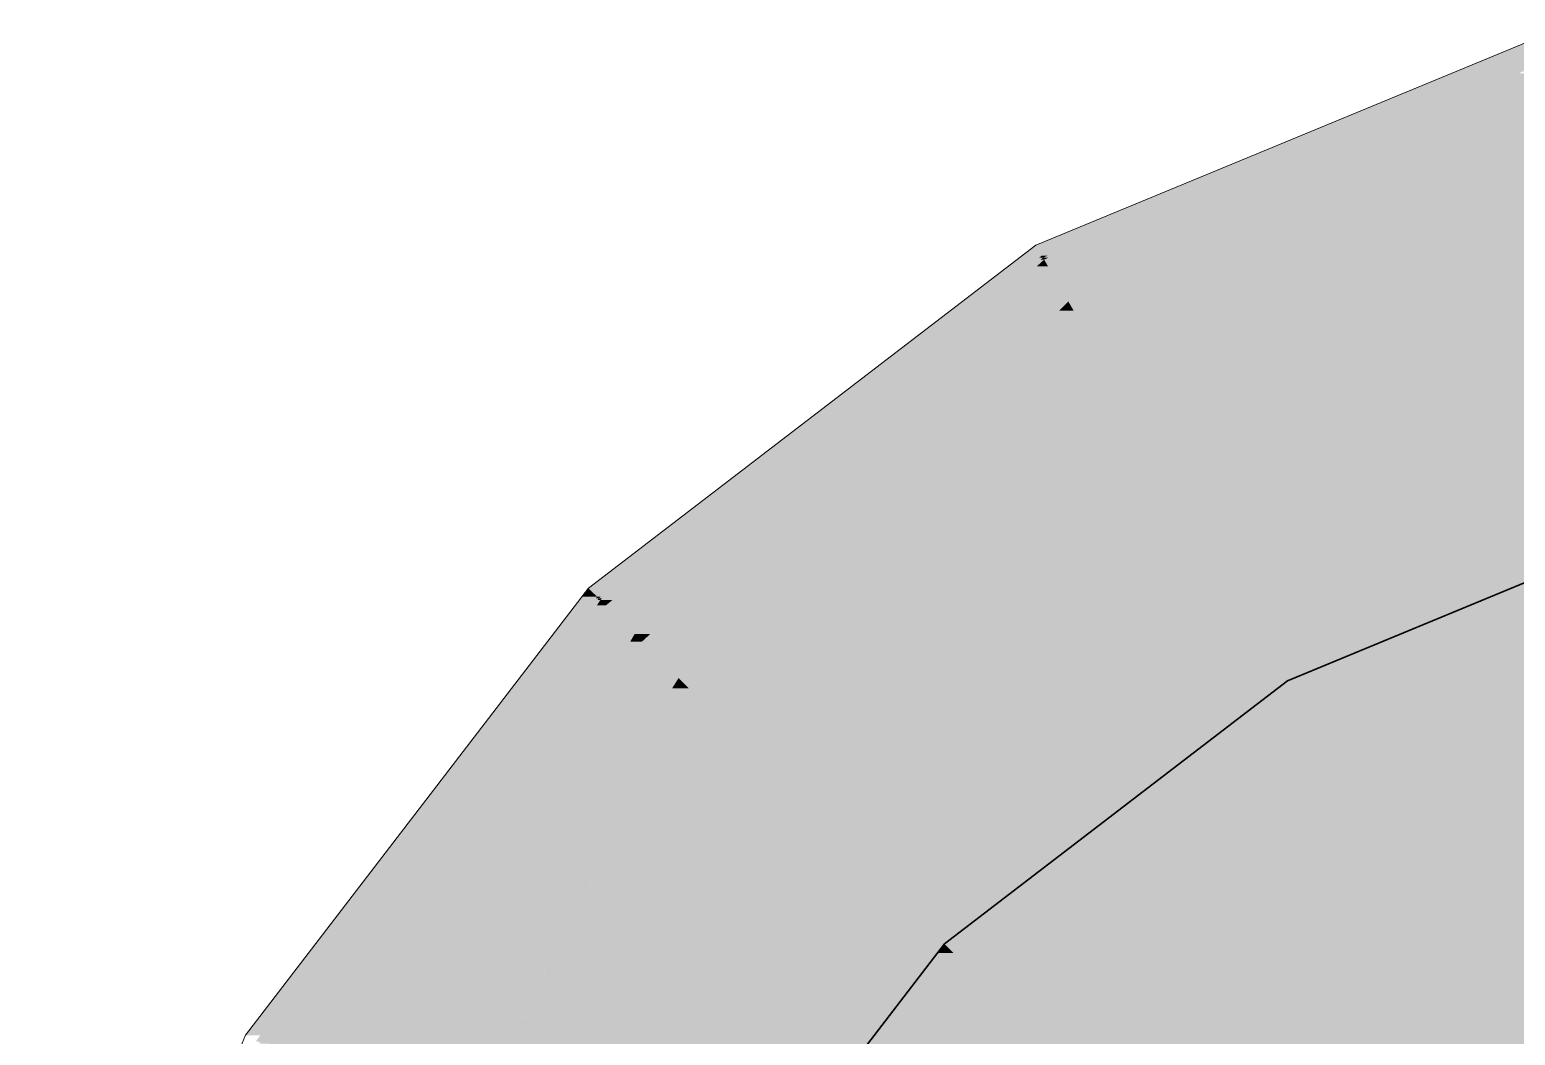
# Model space of a CAD drawing. Extents: x 0 to 756, y -25 to 420.
# Drawn here: x 298.04 to 305.13, y 313.04 to 317.84 of the extents above; entities that cross this region are included whole.
import ezdxf
from ezdxf.lldxf.tags import DXFTag

# ---------------------------------------------------------------- set-up
doc = ezdxf.new("R2010")
doc.units = 0
doc.layers.get('0').update_dxf_attribs({"lineweight": 25})
for name, color, linetype, lineweight, true_color in [('RL_Isolierung', 7, 'fein_strichliert', 18, 0x99ff99), ('Rohrleitung', 1, 'Continuous', 35, 0xff0000), ('Rohrleitung-Shading', 1, 'Continuous', 35, 0xff0000)]:
    doc.layers.add(name, color=color, linetype=linetype, lineweight=lineweight, true_color=true_color)
tags = doc.linetypes.add('fein_strichliert', pattern=[4, 1, -2, 1]).pattern_tags.tags
tags[8:9] = [DXFTag(74, 4), DXFTag(75, 0), DXFTag(340, '0'), DXFTag(46, 0.0), DXFTag(50, 0.0), DXFTag(44, 0.0), DXFTag(45, 0.0)]
tags[6:7] = [DXFTag(74, 4), DXFTag(75, 0), DXFTag(340, '0'), DXFTag(46, 0.0), DXFTag(50, 0.0), DXFTag(44, 0.0), DXFTag(45, 0.0)]
tags[4:5] = [DXFTag(74, 4), DXFTag(75, 0), DXFTag(340, '0'), DXFTag(46, 0.0), DXFTag(50, 0.0), DXFTag(44, 0.0), DXFTag(45, 0.0)]

# ---------------------------------------------------------------- blocks, each defined once
blk = doc.blocks.new('Shading-A0T78ON5OY', base_point=(304.2121, 306.6294))
at = {"layer": 'Rohrleitung-Shading', "color": 14, "true_color": 0x900000}
for points in [[(303.5669, 317.0471), (303.42, 317.0471), (305.3238, 317.8356)], [(303.2689, 316.9134), (305.3414, 317.7698), (305.3121, 317.7698)], [(303.5669, 317.0471), (305.3384, 317.7809), (305.2018, 317.7809)], [(303.5879, 317.0471), (303.5669, 317.0471), (305.3384, 317.7809)], [(304.1441, 317.2624), (304.1134, 317.2624), (305.3414, 317.7698)], [(304.1441, 317.2624), (305.3441, 317.7595), (305.3169, 317.7595)], [(303.3015, 316.9134), (303.2689, 316.9134), (304.1441, 317.2624)], [(303.2689, 316.9134), (304.1441, 317.2624), (304.1134, 317.2624)], [(302.9865, 316.8067), (302.8396, 316.8067), (303.5669, 317.0471)], [(302.8396, 316.8067), (303.5669, 317.0471), (303.42, 317.0471)], [(303.2689, 316.9134), (303.244, 316.9134), (303.5669, 317.0471)], [(303.2689, 316.9134), (303.5879, 317.0471), (303.5669, 317.0471)], [(302.8973, 316.7576), (302.8679, 316.7576), (303.2689, 316.9134)], [(302.8679, 316.7576), (303.2689, 316.9134), (303.244, 316.9134)], [(302.8997, 316.7477), (302.8737, 316.7477), (303.2689, 316.9134)], [(302.879, 316.7384), (303.3015, 316.9134), (303.2689, 316.9134)], [(301.3466, 315.5903), (301.2544, 315.5903), (302.8396, 316.8067)], [(302.8679, 316.7576), (302.7793, 316.7576), (302.8396, 316.8067)], [(302.8679, 316.7576), (302.9865, 316.8067), (302.8396, 316.8067)], [(301.0935, 315.384), (302.8737, 316.7477), (302.8551, 316.7477)], [(301.3466, 315.5903), (302.8679, 316.7576), (302.7793, 316.7576)], [(301.3599, 315.5903), (301.3466, 315.5903), (302.8679, 316.7576)], [(301.8485, 315.9476), (301.8292, 315.9476), (302.8737, 316.7477)], [(301.8485, 315.9476), (302.879, 316.7384), (302.8618, 316.7384)], [(302.8737, 316.7477), (302.8551, 316.7477), (302.8679, 316.7576)], [(302.879, 316.7384), (302.8618, 316.7384), (302.8737, 316.7477)], [(302.8737, 316.7477), (302.8973, 316.7576), (302.8679, 316.7576)], [(302.879, 316.7384), (302.8997, 316.7477), (302.8737, 316.7477)], [(301.114, 315.384), (301.0935, 315.384), (301.8485, 315.9476)], [(301.0935, 315.384), (301.8485, 315.9476), (301.8292, 315.9476)], [(300.7987, 315.1698), (300.7064, 315.1698), (301.3466, 315.5903)], [(300.7064, 315.1698), (301.3466, 315.5903), (301.2544, 315.5903)], [(301.0935, 315.384), (301.0778, 315.384), (301.3466, 315.5903)], [(301.0935, 315.384), (301.3599, 315.5903), (301.3466, 315.5903)], [(304.1963, 314.7282), (304.0396, 314.7282), (305.9606, 315.459)], [(304.0396, 314.7282), (305.9606, 315.459), (305.8038, 315.459)], [(300.765, 315.1297), (300.7465, 315.1297), (301.0935, 315.384)], [(300.7465, 315.1297), (301.0935, 315.384), (301.0778, 315.384)], [(300.7715, 315.1216), (300.7545, 315.1216), (301.0935, 315.384)], [(300.7621, 315.114), (301.114, 315.384), (301.0935, 315.384)], [(299.5792, 313.6085), (299.5083, 313.6085), (300.7064, 315.1698)], [(300.7465, 315.1297), (300.6775, 315.1297), (300.7064, 315.1698)], [(300.7465, 315.1297), (300.7987, 315.1698), (300.7064, 315.1698)], [(299.388, 313.3437), (300.7545, 315.1216), (300.7403, 315.1216)], [(299.5792, 313.6085), (300.7465, 315.1297), (300.6775, 315.1297)], [(299.5894, 313.6085), (299.5792, 313.6085), (300.7465, 315.1297)], [(299.9714, 314.0835), (299.9566, 314.0835), (300.7545, 315.1216)], [(299.9714, 314.0835), (300.7621, 315.114), (300.7488, 315.114)], [(300.7545, 315.1216), (300.7403, 315.1216), (300.7465, 315.1297)], [(300.7545, 315.1216), (300.765, 315.1297), (300.7465, 315.1297)], [(300.7621, 315.114), (300.7488, 315.114), (300.7545, 315.1216)], [(300.7621, 315.114), (300.7715, 315.1216), (300.7545, 315.1216)], [(302.502, 313.4727), (302.4034, 313.4727), (304.0698, 314.6758)], [(302.4034, 313.4727), (304.0698, 314.6758), (303.9713, 314.6758)], [(304.0698, 314.6758), (303.9713, 314.6758), (304.0396, 314.7282)], [(304.0698, 314.6758), (304.1963, 314.7282), (304.0396, 314.7282)], [(299.4037, 313.3437), (299.388, 313.3437), (299.9714, 314.0835)], [(299.388, 313.3437), (299.9714, 314.0835), (299.9566, 314.0835)], [(299.1403, 313.0366), (299.0695, 313.0366), (299.5792, 313.6085)], [(299.0695, 313.0366), (299.5792, 313.6085), (299.5083, 313.6085)], [(299.388, 313.3437), (299.376, 313.3437), (299.5792, 313.6085)], [(299.388, 313.3437), (299.5894, 313.6085), (299.5792, 313.6085)], [(302.4462, 313.43), (302.3706, 313.43), (302.4034, 313.4727)], [(302.4462, 313.43), (302.502, 313.4727), (302.4034, 313.4727)], [(301.2236, 311.8366), (301.148, 311.8366), (302.4462, 313.43)], [(301.148, 311.8366), (302.4462, 313.43), (302.3706, 313.43)], [(299.1329, 313.0083), (299.1186, 313.0083), (299.388, 313.3437)], [(299.1186, 313.0083), (299.388, 313.3437), (299.376, 313.3437)], [(299.1417, 313.0025), (299.1285, 313.0025), (299.388, 313.3437)], [(299.1378, 312.9972), (299.4037, 313.3437), (299.388, 313.3437)]]:
    blk.add_solid(points, dxfattribs=at)
at = {"layer": 'Rohrleitung-Shading', "color": 14, "true_color": 0xb20000}
for points in [[(304.2988, 317.2624), (304.1441, 317.2624), (305.3441, 317.7595)], [(304.6857, 317.4174), (304.6248, 317.4174), (305.3441, 317.7595)], [(304.6857, 317.4174), (305.3537, 317.7239), (305.2757, 317.7239)], [(304.6857, 317.4174), (305.3796, 317.6272), (305.143, 317.6272)], [(304.9317, 317.4174), (304.6857, 317.4174), (305.3796, 317.6272)], [(303.5277, 316.7596), (305.4038, 317.5368), (305.1865, 317.5368)], [(302.9475, 316.6198), (304.6857, 317.4174), (304.6248, 317.4174)], [(303.1504, 316.6198), (302.9475, 316.6198), (304.6857, 317.4174)], [(303.5277, 316.7596), (303.4196, 316.7596), (304.9317, 317.4174)], [(303.4196, 316.7596), (304.9317, 317.4174), (304.6857, 317.4174)], [(302.969, 316.7384), (302.879, 316.7384), (304.1441, 317.2624)], [(303.1298, 316.7065), (302.8974, 316.7065), (304.2988, 317.2624)], [(302.8974, 316.7065), (304.2988, 317.2624), (304.1441, 317.2624)], [(301.9509, 315.9476), (301.8485, 315.9476), (302.879, 316.7384)], [(302.3315, 316.2375), (302.2912, 316.2375), (302.879, 316.7384)], [(302.8974, 316.7065), (302.8442, 316.7065), (302.879, 316.7384)], [(302.8974, 316.7065), (302.969, 316.7384), (302.879, 316.7384)], [(302.9943, 316.5387), (303.5277, 316.7596), (303.4196, 316.7596)], [(302.3315, 316.2375), (302.8974, 316.7065), (302.8442, 316.7065)], [(302.9475, 316.6198), (302.7928, 316.6198), (302.8974, 316.7065)], [(302.9475, 316.6198), (303.1298, 316.7065), (302.8974, 316.7065)], [(302.3315, 316.2375), (302.9475, 316.6198), (302.7928, 316.6198)], [(302.4935, 316.2375), (302.3315, 316.2375), (302.9475, 316.6198)], [(302.9943, 316.5387), (302.8512, 316.5387), (302.9475, 316.6198)], [(302.9943, 316.5387), (303.1504, 316.6198), (302.9475, 316.6198)], [(301.3832, 315.3025), (302.9943, 316.5387), (302.8512, 316.5387)], [(300.8589, 315.0172), (302.3315, 316.2375), (302.2912, 316.2375)], [(300.9975, 315.0172), (300.8589, 315.0172), (302.3315, 316.2375)], [(301.3832, 315.3025), (301.3094, 315.3025), (302.4935, 316.2375)], [(301.3094, 315.3025), (302.4935, 316.2375), (302.3315, 316.2375)], [(300.8203, 315.114), (300.7621, 315.114), (301.8485, 315.9476)], [(300.942, 315.088), (300.7882, 315.088), (301.9509, 315.9476)], [(300.7882, 315.088), (301.9509, 315.9476), (301.8485, 315.9476)], [(300.9252, 314.951), (301.3832, 315.3025), (301.3094, 315.3025)], [(304.5279, 314.6758), (304.0698, 314.6758), (306.0063, 315.2882)], [(304.0698, 314.6758), (306.0063, 315.2882), (305.5482, 315.2882)], [(300.0521, 314.0835), (299.9714, 314.0835), (300.7621, 315.114)], [(300.3629, 314.4886), (300.3312, 314.4886), (300.7621, 315.114)], [(300.7882, 315.088), (300.7455, 315.088), (300.7621, 315.114)], [(300.7882, 315.088), (300.8203, 315.114), (300.7621, 315.114)], [(300.3629, 314.4886), (300.7882, 315.088), (300.7455, 315.088)], [(300.8589, 315.0172), (300.738, 315.0172), (300.7882, 315.088)], [(300.8589, 315.0172), (300.942, 315.088), (300.7882, 315.088)], [(300.3629, 314.4886), (300.8589, 315.0172), (300.738, 315.0172)], [(300.4902, 314.4886), (300.3629, 314.4886), (300.8589, 315.0172)], [(300.9252, 314.951), (300.8128, 314.951), (300.8589, 315.0172)], [(300.9252, 314.951), (300.9975, 315.0172), (300.8589, 315.0172)], [(299.689, 313.3399), (300.9252, 314.951), (300.8128, 314.951)], [(304.1582, 314.5227), (303.8703, 314.5227), (304.0698, 314.6758)], [(304.1582, 314.5227), (304.5279, 314.6758), (304.0698, 314.6758)], [(299.2564, 312.9287), (300.3629, 314.4886), (300.3312, 314.4886)], [(299.3674, 312.9287), (299.2564, 312.9287), (300.3629, 314.4886)], [(299.689, 313.3399), (299.6298, 313.3399), (300.4902, 314.4886)], [(299.6298, 313.3399), (300.4902, 314.4886), (300.3629, 314.4886)], [(302.7342, 313.43), (302.4462, 313.43), (304.1582, 314.5227)], [(302.4462, 313.43), (304.1582, 314.5227), (303.8703, 314.5227)], [(299.1831, 312.9972), (299.1378, 312.9972), (299.9714, 314.0835)], [(299.2909, 312.9788), (299.1697, 312.9788), (300.0521, 314.0835)], [(299.1697, 312.9788), (300.0521, 314.0835), (299.9714, 314.0835)], [(302.5713, 313.3049), (302.3503, 313.3049), (302.4462, 313.43)], [(302.5713, 313.3049), (302.7342, 313.43), (302.4462, 313.43)], [(299.3375, 312.8819), (299.689, 313.3399), (299.6298, 313.3399)], [(301.4214, 311.8064), (301.2004, 311.8064), (302.5713, 313.3049)], [(301.2004, 311.8064), (302.5713, 313.3049), (302.3503, 313.3049)]]:
    blk.add_solid(points, dxfattribs=at)
at = {"layer": 'Rohrleitung-Shading', "color": 12, "true_color": 0xd00000}
for points in [[(304.0037, 316.7596), (303.5277, 316.7596), (305.4038, 317.5368)], [(304.4685, 316.985), (304.4098, 316.985), (305.4038, 317.5368)], [(304.4685, 316.985), (305.4169, 317.4881), (305.3213, 317.4881)], [(305.4806, 317.2502), (304.9683, 317.2502), (305.4169, 317.4881)], [(304.4685, 316.985), (305.4806, 317.2502), (304.9683, 317.2502)], [(304.9819, 316.985), (304.4685, 316.985), (305.4806, 317.2502)], [(304.8601, 316.9203), (305.4982, 317.1846), (305.3573, 317.1846)], [(303.1426, 316.2817), (304.4685, 316.985), (304.4098, 316.985)], [(303.2762, 316.2817), (303.1426, 316.2817), (304.4685, 316.985)], [(304.8601, 316.9203), (304.3588, 316.9203), (304.9819, 316.985)], [(304.3588, 316.9203), (304.9819, 316.985), (304.4685, 316.985)], [(303.1766, 316.223), (304.8601, 316.9203), (304.3588, 316.9203)], [(303.1033, 316.5387), (302.9943, 316.5387), (303.5277, 316.7596)], [(303.527, 316.4951), (303.0195, 316.4951), (304.0037, 316.7596)], [(303.0195, 316.4951), (304.0037, 316.7596), (303.5277, 316.7596)], [(301.7156, 315.3025), (301.3832, 315.3025), (302.9943, 316.5387)], [(302.2336, 315.7637), (302.1926, 315.7637), (302.9943, 316.5387)], [(303.0195, 316.4951), (302.9515, 316.4951), (302.9943, 316.5387)], [(303.0195, 316.4951), (303.1033, 316.5387), (302.9943, 316.5387)], [(302.2336, 315.7637), (303.0195, 316.4951), (302.9515, 316.4951)], [(303.1426, 316.2817), (302.7903, 316.2817), (303.0195, 316.4951)], [(303.1426, 316.2817), (303.527, 316.4951), (303.0195, 316.4951)], [(302.2336, 315.7637), (303.1426, 316.2817), (302.7903, 316.2817)], [(302.6287, 315.8025), (302.3018, 315.8025), (303.1426, 316.2817)], [(303.1766, 316.223), (303.0796, 316.223), (303.1426, 316.2817)], [(303.1766, 316.223), (303.2762, 316.2817), (303.1426, 316.2817)], [(302.6287, 315.8025), (303.1766, 316.223), (303.0796, 316.223)], [(301.135, 314.7412), (302.2336, 315.7637), (302.1926, 315.7637)], [(301.2301, 314.7412), (301.135, 314.7412), (302.2336, 315.7637)], [(301.183, 314.6932), (302.5781, 315.7637), (302.2336, 315.7637)], [(302.5781, 315.7637), (302.2336, 315.7637), (302.6287, 315.8025)], [(302.2336, 315.7637), (302.6287, 315.8025), (302.3018, 315.8025)], [(300.9997, 314.951), (300.9252, 314.951), (301.3832, 315.3025)], [(301.3151, 314.9154), (300.9608, 314.9154), (301.7156, 315.3025)], [(300.9608, 314.9154), (301.7156, 315.3025), (301.3832, 315.3025)], [(304.8827, 314.5227), (304.1582, 314.5227), (306.0787, 315.0181)], [(304.1582, 314.5227), (306.0787, 315.0181), (305.3542, 315.0181)], [(299.9583, 313.3399), (299.689, 313.3399), (300.9252, 314.951)], [(300.391, 314.0056), (300.3578, 314.0056), (300.9252, 314.951)], [(300.391, 314.0056), (300.9608, 314.9154), (300.905, 314.9154)], [(301.135, 314.7412), (300.8517, 314.7412), (300.9608, 314.9154)], [(300.9608, 314.9154), (300.905, 314.9154), (300.9252, 314.951)], [(300.9608, 314.9154), (300.9997, 314.951), (300.9252, 314.951)], [(301.135, 314.7412), (301.3151, 314.9154), (300.9608, 314.9154)], [(300.391, 314.0056), (301.135, 314.7412), (300.8517, 314.7412)], [(300.7625, 314.1453), (300.5323, 314.1453), (301.135, 314.7412)], [(300.7625, 314.1453), (301.183, 314.6932), (301.105, 314.6932)], [(301.183, 314.6932), (301.105, 314.6932), (301.135, 314.7412)], [(301.183, 314.6932), (301.2301, 314.7412), (301.135, 314.7412)], [(304.2981, 314.2805), (303.8427, 314.2805), (304.1582, 314.5227)], [(304.2981, 314.2805), (304.8827, 314.5227), (304.1582, 314.5227)], [(303.0267, 313.3049), (302.5713, 313.3049), (304.2981, 314.2805)], [(302.5713, 313.3049), (304.2981, 314.2805), (303.8427, 314.2805)], [(300.6553, 314.0056), (300.391, 314.0056), (300.7625, 314.1453)], [(300.391, 314.0056), (300.7625, 314.1453), (300.5323, 314.1453)], [(299.5945, 312.7336), (300.391, 314.0056), (300.3578, 314.0056)], [(299.6724, 312.7336), (299.5945, 312.7336), (300.391, 314.0056)], [(299.6532, 312.6996), (300.6553, 314.0056), (300.391, 314.0056)], [(299.3972, 312.8819), (299.3375, 312.8819), (299.689, 313.3399)], [(299.6683, 312.8567), (299.3811, 312.8567), (299.9583, 313.3399)], [(299.3811, 312.8567), (299.9583, 313.3399), (299.689, 313.3399)], [(302.769, 313.1072), (302.4195, 313.1072), (302.5713, 313.3049)], [(302.769, 313.1072), (303.0267, 313.3049), (302.5713, 313.3049)], [(301.7029, 311.7179), (301.3535, 311.7179), (302.769, 313.1072)], [(301.3535, 311.7179), (302.769, 313.1072), (302.4195, 313.1072)]]:
    blk.add_solid(points, dxfattribs=at)
at = {"layer": 'Rohrleitung-Shading', "color": 1, "true_color": 0xe80000}
for points in [[(305.0955, 316.9203), (304.8601, 316.9203), (305.4982, 317.1846)], [(305.577, 316.8906), (305.0503, 316.8906), (305.4982, 317.1846)], [(303.7488, 316.223), (303.1766, 316.223), (304.8601, 316.9203)], [(303.6314, 315.9594), (303.3288, 315.9594), (305.0955, 316.9203)], [(303.3288, 315.9594), (305.0955, 316.9203), (304.8601, 316.9203)], [(304.6674, 316.3353), (304.2042, 316.3353), (305.577, 316.8906)], [(304.2042, 316.3353), (305.577, 316.8906), (305.0503, 316.8906)], [(304.6674, 316.3353), (305.62, 316.7299), (305.3138, 316.7299)], [(303.4119, 315.8153), (304.6674, 316.3353), (304.2042, 316.3353)], [(302.8017, 315.8025), (302.6287, 315.8025), (303.1766, 316.223)], [(303.3288, 315.9594), (302.9416, 315.9594), (303.1766, 316.223)], [(303.3288, 315.9594), (303.7488, 316.223), (303.1766, 316.223)], [(302.5939, 315.1876), (302.2534, 315.1876), (303.3288, 315.9594)], [(302.2534, 315.1876), (303.3288, 315.9594), (302.9416, 315.9594)], [(303.4119, 315.8153), (303.1916, 315.8153), (303.3288, 315.9594)], [(303.4119, 315.8153), (303.6314, 315.9594), (303.3288, 315.9594)], [(302.5939, 315.1876), (303.4119, 315.8153), (303.1916, 315.8153)], [(301.5981, 314.6932), (301.183, 314.6932), (302.6287, 315.8025)], [(301.6207, 314.478), (301.3982, 314.478), (302.8017, 315.8025)], [(301.3982, 314.478), (302.8017, 315.8025), (302.6287, 315.8025)], [(301.5158, 314.3604), (302.5939, 315.1876), (302.2534, 315.1876)], [(300.9071, 314.1453), (300.7625, 314.1453), (301.183, 314.6932)], [(301.3982, 314.478), (301.0746, 314.478), (301.183, 314.6932)], [(301.3982, 314.478), (301.5981, 314.6932), (301.183, 314.6932)], [(305.2334, 314.2805), (304.2981, 314.2805), (306.1721, 314.6694)], [(304.2981, 314.2805), (306.1721, 314.6694), (305.2369, 314.6694)], [(300.8881, 313.5423), (300.6036, 313.5423), (301.3982, 314.478)], [(300.6036, 313.5423), (301.3982, 314.478), (301.0746, 314.478)], [(301.5158, 314.3604), (301.334, 314.3604), (301.3982, 314.478)], [(301.5158, 314.3604), (301.6207, 314.478), (301.3982, 314.478)], [(300.8881, 313.5423), (301.5158, 314.3604), (301.334, 314.3604)], [(304.4786, 313.9679), (303.8906, 313.9679), (304.2981, 314.2805)], [(304.4786, 313.9679), (305.2334, 314.2805), (304.2981, 314.2805)], [(299.9973, 312.6996), (299.6532, 312.6996), (300.7625, 314.1453)], [(300.1027, 312.5474), (299.9168, 312.5474), (300.9071, 314.1453)], [(299.9168, 312.5474), (300.9071, 314.1453), (300.7625, 314.1453)], [(303.3569, 313.1072), (302.769, 313.1072), (304.4786, 313.9679)], [(302.769, 313.1072), (304.4786, 313.9679), (303.8906, 313.9679)], [(300.0609, 312.4643), (300.8881, 313.5423), (300.6036, 313.5423)], [(303.0243, 312.8519), (302.5731, 312.8519), (302.769, 313.1072)], [(303.0243, 312.8519), (303.3569, 313.1072), (302.769, 313.1072)]]:
    blk.add_solid(points, dxfattribs=at)
at = {"layer": 'Rohrleitung-Shading', "color": 1, "true_color": 0xf70000}
for points in [[(305.7258, 316.3353), (304.6674, 316.3353), (305.62, 316.7299)], [(304.0134, 315.8153), (303.4119, 315.8153), (304.6674, 316.3353)], [(304.8555, 315.4875), (303.6012, 315.4875), (304.6674, 316.3353)], [(305.5345, 312.4281), (305.7258, 316.3353), (304.6674, 316.3353)], [(303.6012, 315.4875), (302.9847, 315.4875), (303.4119, 315.8153)], [(303.6012, 315.4875), (304.0134, 315.8153), (303.4119, 315.8153)], [(304.6258, 313.7128), (302.1633, 313.7128), (303.6012, 315.4875)], [(303.3582, 315.1876), (302.5939, 315.1876), (303.6012, 315.4875)], [(302.5939, 315.1876), (303.6012, 315.4875), (302.9847, 315.4875)], [(305.6387, 311.9584), (304.8555, 315.4875), (303.6012, 315.4875)], [(301.9816, 314.3604), (301.5158, 314.3604), (302.5939, 315.1876)], [(302.2742, 314.0927), (301.7835, 314.0927), (302.5939, 315.1876)], [(302.1633, 313.7128), (303.3582, 315.1876), (302.5939, 315.1876)], [(306.3601, 313.9679), (304.4786, 313.9679), (306.1721, 314.6694)], [(301.7835, 314.0927), (301.3104, 314.0927), (301.5158, 314.3604)], [(301.7835, 314.0927), (301.9816, 314.3604), (301.5158, 314.3604)], [(301.5382, 313.5423), (300.8881, 313.5423), (301.7835, 314.0927)], [(300.8881, 313.5423), (301.7835, 314.0927), (301.3104, 314.0927)], [(302.1633, 313.7128), (301.6142, 313.7128), (301.7835, 314.0927)], [(302.1633, 313.7128), (302.2742, 314.0927), (301.7835, 314.0927)], [(305.1229, 312.8519), (303.0243, 312.8519), (304.4786, 313.9679)], [(305.9785, 311.3699), (306.3601, 313.9679), (304.4786, 313.9679)], [(301.2935, 312.0064), (300.8539, 312.0064), (302.1633, 313.7128)], [(300.8539, 312.0064), (302.1633, 313.7128), (301.6142, 313.7128)], [(304.0659, 311.8103), (301.1936, 311.8103), (302.1633, 313.7128)], [(303.9178, 311.9584), (304.6258, 313.7128), (302.1633, 313.7128)], [(305.6387, 311.9584), (303.9178, 311.9584), (304.6258, 313.7128)], [(300.4633, 312.4643), (300.0609, 312.4643), (300.8881, 313.5423)], [(300.8599, 312.275), (300.3887, 312.275), (300.8881, 313.5423)], [(300.8539, 312.0064), (301.5382, 313.5423), (300.8881, 313.5423)]]:
    blk.add_solid(points, dxfattribs=at)
blk = doc.blocks.new('SyTechCenter-A0T78OT7OY', base_point=(297.6896, 297.5866))
at = {"color": 0, "linetype": 'ByBlock', "lineweight": -2, "ltscale": 0.35}
for p, q in [((305.9449, 315.5174), (304.0396, 314.7282)), ((304.0396, 314.7282), (302.4034, 313.4727)), ((302.4034, 313.4727), (301.148, 311.8366))]:
    blk.add_line(p, q, dxfattribs=at)
at = {"layer": 'RL_Isolierung', "linetype": 'fein_strichliert', "ltscale": 0.18}
for p, q in [((305.3237, 317.8356), (302.8396, 316.8067)), ((302.8396, 316.8067), (300.7064, 315.1698)), ((300.7064, 315.1698), (299.0695, 313.0366)), ((299.0695, 313.0366), (298.0406, 310.5524))]:
    blk.add_line(p, q, dxfattribs=at)

msp = doc.modelspace()

# ---------------------------------------------------------------- block references
at = {"layer": 'Rohrleitung'}
msp.add_blockref('Shading-A0T78ON5OY', (304.2121, 306.6294), dxfattribs=at)
at = {"layer": 'Rohrleitung', "ltscale": 0.7}
msp.add_blockref('SyTechCenter-A0T78OT7OY', (297.6896, 297.5866), dxfattribs=at)

doc.saveas('drawing.dxf')
